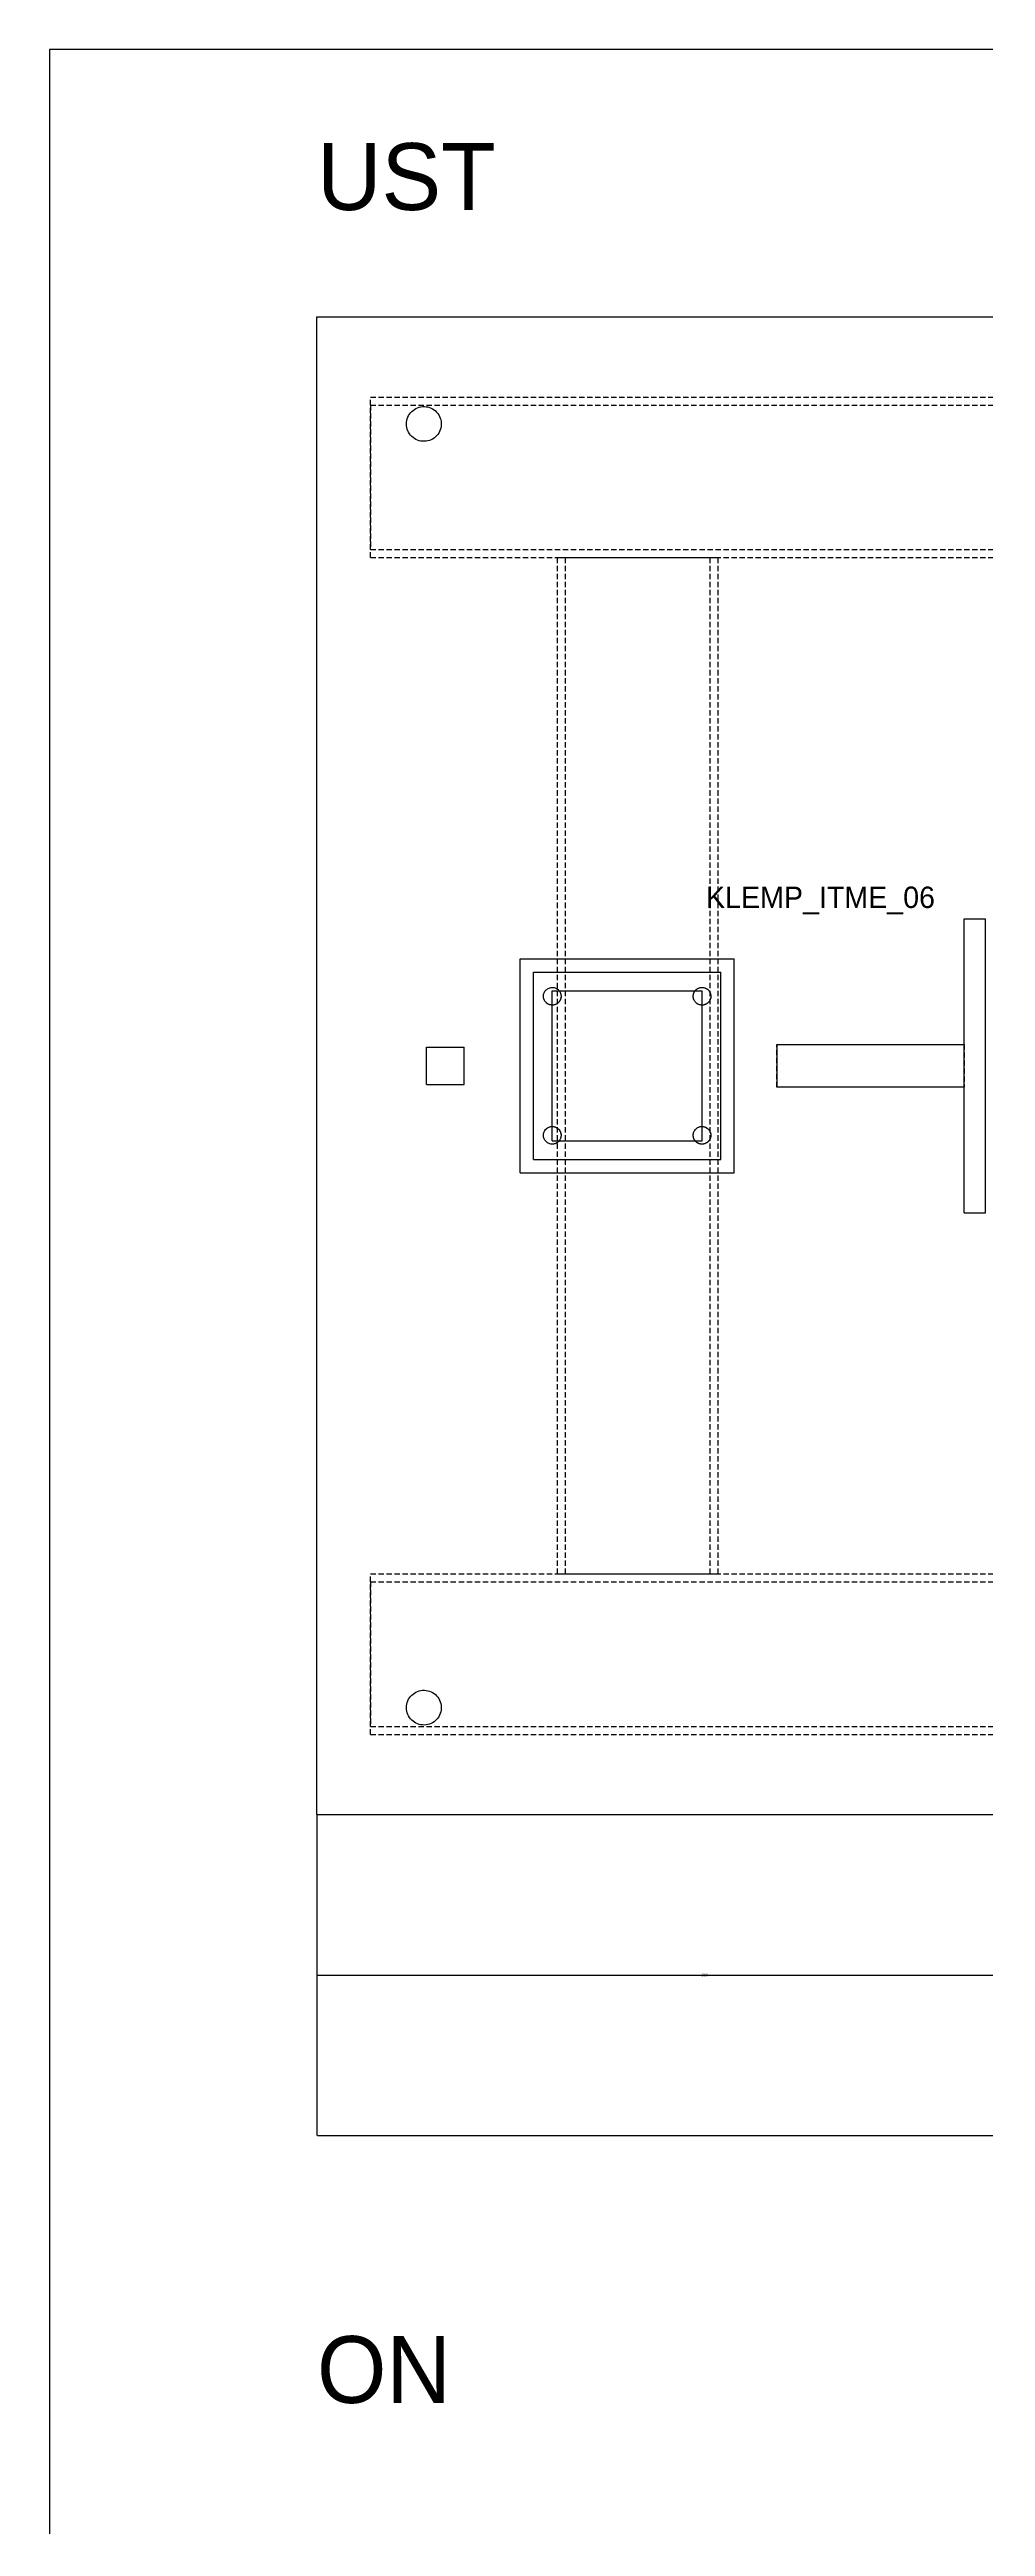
# Model space of a CAD drawing. Header units: metres. Extents: x -200 to 3000, y -1652 to 380.
# Drawn here: x -200 to 150, y -546 to 380 of the extents above; entities that cross this region are included whole.
import ezdxf

# ---------------------------------------------------------------- set-up
doc = ezdxf.new("R2010")
doc.units = ezdxf.units.M
doc.linetypes.add('DASHED2', pattern=[3, 2, -1])
for name, color, linetype in [('GIZLI', 8, 'DASHED2'), ('GORUNEN', 7, 'Continuous'), ('OLCU', 4, 'Continuous'), ('SINIR', 1, 'Continuous'), ('YAZI', 3, 'Continuous')]:
    doc.layers.add(name, color=color, linetype=linetype)
doc.dimstyles.get("Standard").update_dxf_attribs({"dimtxt": 2.5, "dimasz": 2.5, "dimexe": 1.25, "dimexo": 0.625, "dimtad": 1, "dimcen": 2.5, "dimazin": 3, "dimtfac": 1, "dimtmove": 0, "dimatfit": 3})

# ---------------------------------------------------------------- blocks, each defined once
blk = doc.blocks.new('_CLOSEDFILLED')
at = {"color": 0, "linetype": 'BYBLOCK'}
blk.add_solid([(-1, 0.2), (0, 0), (-1, -0.2)], dxfattribs=at)
blk = doc.blocks.new('*D1')
for p, q in [((-100, -280), (-100, -400)), ((2300, -280), (2300, -400)), ((-99.75, -400), (1098, -400)), ((1102, -400), (2299.75, -400))]:
    blk.add_line(p, q)
at = {"layer": 'Defpoints'}
for p in [(-100, -280), (2300, -280), (-100, -400)]:
    blk.add_point(p, dxfattribs=at)
at = {"layer": 'OLCU', "xscale": 0.25, "yscale": 0.25, "rotation": 180}
blk.add_blockref('_CLOSEDFILLED', (-100, -400), dxfattribs=at)
at = {"layer": 'OLCU', "xscale": 0.25, "yscale": 0.25}
blk.add_blockref('_CLOSEDFILLED', (2300, -400), dxfattribs=at)
at = {"layer": 'OLCU', "insert": (1100, -400), "char_height": 1, "attachment_point": 5}
blk.add_mtext('2400', dxfattribs=at)
blk = doc.blocks.new('*D2')
for p, q in [((-100, -280), (-100, -340)), ((190, -280), (190, -340)), ((-99.75, -340), (43.5, -340)), ((46.5, -340), (189.75, -340))]:
    blk.add_line(p, q)
at = {"layer": 'Defpoints'}
for p in [(-100, -280), (190, -280), (-100, -340)]:
    blk.add_point(p, dxfattribs=at)
at = {"layer": 'OLCU', "xscale": 0.25, "yscale": 0.25, "rotation": 180}
blk.add_blockref('_CLOSEDFILLED', (-100, -340), dxfattribs=at)
at = {"layer": 'OLCU', "xscale": 0.25, "yscale": 0.25}
blk.add_blockref('_CLOSEDFILLED', (190, -340), dxfattribs=at)
at = {"layer": 'OLCU', "insert": (45, -340), "char_height": 1, "attachment_point": 5}
blk.add_mtext('290', dxfattribs=at)
blk = doc.blocks.new('*D3')
for p, q in [((-100, -280), (-100, -340)), ((641.8, -280), (641.8, -340)), ((-99.75, -340), (268.4, -340)), ((273.4, -340), (641.55, -340))]:
    blk.add_line(p, q)
at = {"layer": 'Defpoints'}
for p in [(-100, -280), (641.8, -280), (-100, -340)]:
    blk.add_point(p, dxfattribs=at)
at = {"layer": 'OLCU', "xscale": 0.25, "yscale": 0.25, "rotation": 180}
blk.add_blockref('_CLOSEDFILLED', (-100, -340), dxfattribs=at)
at = {"layer": 'OLCU', "xscale": 0.25, "yscale": 0.25}
blk.add_blockref('_CLOSEDFILLED', (641.8, -340), dxfattribs=at)
at = {"layer": 'OLCU', "insert": (270.9, -340), "char_height": 1, "attachment_point": 5}
blk.add_mtext('741,8', dxfattribs=at)
blk = doc.blocks.new('*D4')
for p, q in [((-100, -280), (-100, -340)), ((1093.5, -280), (1093.5, -340)), ((-99.75, -340), (493.75, -340)), ((499.75, -340), (1093.25, -340))]:
    blk.add_line(p, q)
at = {"layer": 'Defpoints'}
for p in [(-100, -280), (1093.5, -280), (-100, -340)]:
    blk.add_point(p, dxfattribs=at)
at = {"layer": 'OLCU', "xscale": 0.25, "yscale": 0.25, "rotation": 180}
blk.add_blockref('_CLOSEDFILLED', (-100, -340), dxfattribs=at)
at = {"layer": 'OLCU', "xscale": 0.25, "yscale": 0.25}
blk.add_blockref('_CLOSEDFILLED', (1093.5, -340), dxfattribs=at)
at = {"layer": 'OLCU', "insert": (496.75, -340), "char_height": 1, "attachment_point": 5}
blk.add_mtext('1193,5', dxfattribs=at)
blk = doc.blocks.new('*D5')
for p, q in [((-100, -280), (-100, -340)), ((1545.3, -280), (1545.3, -340)), ((-99.75, -340), (719.65, -340)), ((725.65, -340), (1545.05, -340))]:
    blk.add_line(p, q)
at = {"layer": 'Defpoints'}
for p in [(-100, -280), (1545.3, -280), (-100, -340)]:
    blk.add_point(p, dxfattribs=at)
at = {"layer": 'OLCU', "xscale": 0.25, "yscale": 0.25, "rotation": 180}
blk.add_blockref('_CLOSEDFILLED', (-100, -340), dxfattribs=at)
at = {"layer": 'OLCU', "xscale": 0.25, "yscale": 0.25}
blk.add_blockref('_CLOSEDFILLED', (1545.3, -340), dxfattribs=at)
at = {"layer": 'OLCU', "insert": (722.65, -340), "char_height": 1, "attachment_point": 5}
blk.add_mtext('1645,3', dxfattribs=at)
blk = doc.blocks.new('*D6')
for p, q in [((-100, -280), (-100, -340)), ((1997, -280), (1997, -340)), ((-99.75, -340), (946.5, -340)), ((950.5, -340), (1996.75, -340))]:
    blk.add_line(p, q)
at = {"layer": 'Defpoints'}
for p in [(-100, -280), (1997, -280), (-100, -340)]:
    blk.add_point(p, dxfattribs=at)
at = {"layer": 'OLCU', "xscale": 0.25, "yscale": 0.25, "rotation": 180}
blk.add_blockref('_CLOSEDFILLED', (-100, -340), dxfattribs=at)
at = {"layer": 'OLCU', "xscale": 0.25, "yscale": 0.25}
blk.add_blockref('_CLOSEDFILLED', (1997, -340), dxfattribs=at)
at = {"layer": 'OLCU', "insert": (948.5, -340), "char_height": 1, "attachment_point": 5}
blk.add_mtext('2097', dxfattribs=at)

msp = doc.modelspace()

# ---------------------------------------------------------------- linework, layer by layer
at = {"layer": 'GIZLI'}
for points in [[(-100, -280), (-100, 280)], [(-100, 280), (2300, 280)], [(-80, 190), (-80, 250)], [(-80, 190), (-80, 250)], [(-80, 250), (2280, 250)], [(-80, 250), (2280, 250)], [(-80, 247), (-80, 193)], [(-80, 247), (-80, 193)], [(-80, 247), (2280, 247)], [(-80, 247), (2280, 247)], [(-66.5, 240), (-66.468, 240.647), (-66.371, 241.288), (-66.211, 241.916), (-65.99, 242.525), (-65.708, 243.109), (-65.371, 243.662), (-64.979, 244.178), (-64.539, 244.653), (-64.053, 245.082), (-63.527, 245.46), (-62.965, 245.784), (-62.375, 246.051), (-61.76, 246.257), (-61.129, 246.401), (-60.486, 246.482), (-59.838, 246.498), (-59.192, 246.45), (-58.554, 246.337), (-57.93, 246.162), (-57.327, 245.925), (-56.75, 245.629), (-56.206, 245.278), (-55.699, 244.874), (-55.235, 244.421), (-54.819, 243.925), (-54.454, 243.389), (-54.144, 242.82), (-53.892, 242.223), (-53.701, 241.604), (-53.573, 240.969), (-53.508, 240.324), (-53.508, 239.676), (-53.573, 239.031), (-53.701, 238.396), (-53.892, 237.777), (-54.144, 237.18), (-54.454, 236.611), (-54.819, 236.075), (-55.235, 235.579), (-55.699, 235.126), (-56.206, 234.722), (-56.75, 234.371), (-57.327, 234.075), (-57.93, 233.838), (-58.554, 233.663), (-59.192, 233.55), (-59.838, 233.502), (-60.486, 233.518), (-61.129, 233.599), (-61.76, 233.743), (-62.375, 233.949), (-62.965, 234.216), (-63.527, 234.54), (-64.053, 234.918), (-64.539, 235.347), (-64.979, 235.822), (-65.371, 236.338), (-65.708, 236.891), (-65.99, 237.475), (-66.211, 238.084), (-66.371, 238.712), (-66.468, 239.353), (-66.5, 240)], [(-80, 193), (2280, 193)], [(-80, 193), (2280, 193)], [(-80, 190), (2280, 190)], [(-80, 190), (2280, 190)], [(-10, -190), (-10, 190)], [(-10, -190), (-10, 190)], [(-10, 190), (50, 190)], [(-10, 190), (50, 190)], [(-7, 190), (47, 190)], [(-7, 190), (47, 190)], [(-7, -190), (-7, 190)], [(-7, -190), (-7, 190)], [(47, -190), (47, 190)], [(47, -190), (47, 190)], [(50, -190), (50, 190)], [(50, -190), (50, 190)], [(142, -55), (142, 55)], [(142, 55), (150, 55)], [(150, -55), (150, 55)], [(-24, -40), (-24, 40)], [(-24, 40), (56, 40)], [(56, -40), (56, 40)], [(-19, -35), (-19, 35)], [(-19, 35), (51, 35)], [(-15.3, 26), (-15.284, 26.329), (-15.235, 26.654), (-15.153, 26.973), (-15.041, 27.282), (-14.898, 27.578), (-14.727, 27.859), (-14.528, 28.121), (-14.304, 28.362), (-14.058, 28.58), (-13.79, 28.772), (-13.505, 28.937), (-13.206, 29.072), (-12.894, 29.177), (-12.573, 29.25), (-12.247, 29.291), (-11.918, 29.299), (-11.59, 29.274), (-11.266, 29.217), (-10.949, 29.128), (-10.643, 29.008), (-10.35, 28.858), (-10.074, 28.679), (-9.816, 28.474), (-9.581, 28.245), (-9.369, 27.993), (-9.184, 27.721), (-9.027, 27.432), (-8.899, 27.129), (-8.802, 26.814), (-8.737, 26.492), (-8.704, 26.164), (-8.704, 25.836), (-8.737, 25.508), (-8.802, 25.186), (-8.899, 24.871), (-9.027, 24.568), (-9.184, 24.279), (-9.369, 24.007), (-9.581, 23.755), (-9.816, 23.526), (-10.074, 23.321), (-10.35, 23.142), (-10.643, 22.992), (-10.949, 22.872), (-11.266, 22.783), (-11.59, 22.726), (-11.918, 22.701), (-12.247, 22.709), (-12.573, 22.75), (-12.894, 22.823), (-13.206, 22.928), (-13.505, 23.063), (-13.79, 23.228), (-14.058, 23.42), (-14.304, 23.638), (-14.528, 23.879), (-14.727, 24.141), (-14.898, 24.422), (-15.041, 24.718), (-15.153, 25.027), (-15.235, 25.346), (-15.284, 25.671), (-15.3, 26)], [(-12, 28), (-9.375, 28)], [(-9.375, 28), (-9.194, 27.737), (-9.04, 27.459), (-8.913, 27.166), (-8.815, 26.863), (-8.747, 26.552), (-8.708, 26.236), (-8.701, 25.917), (-8.724, 25.599), (-8.778, 25.285), (-8.862, 24.978), (-8.976, 24.68), (-9.117, 24.394), (-9.285, 24.124), (-9.479, 23.871), (-9.696, 23.637), (-9.935, 23.426), (-10.193, 23.239), (-10.467, 23.078), (-10.756, 22.943), (-11.057, 22.838), (-11.366, 22.761), (-11.682, 22.715), (-12, 22.7)], [(-12, 22.7), (-12, 28)], [(-9.375, 28), (41.375, 28)], [(40.7, 26), (40.716, 26.329), (40.765, 26.654), (40.847, 26.973), (40.959, 27.282), (41.102, 27.578), (41.273, 27.859), (41.472, 28.121), (41.696, 28.362), (41.942, 28.58), (42.21, 28.772), (42.495, 28.937), (42.794, 29.072), (43.106, 29.177), (43.427, 29.25), (43.753, 29.291), (44.082, 29.299), (44.41, 29.274), (44.734, 29.217), (45.051, 29.128), (45.357, 29.008), (45.65, 28.858), (45.926, 28.679), (46.184, 28.474), (46.419, 28.245), (46.631, 27.993), (46.816, 27.721), (46.973, 27.432), (47.101, 27.129), (47.198, 26.814), (47.263, 26.492), (47.296, 26.164), (47.296, 25.836), (47.263, 25.508), (47.198, 25.186), (47.101, 24.871), (46.973, 24.568), (46.816, 24.279), (46.631, 24.007), (46.419, 23.755), (46.184, 23.526), (45.926, 23.321), (45.65, 23.142), (45.357, 22.992), (45.051, 22.872), (44.734, 22.783), (44.41, 22.726), (44.082, 22.701), (43.753, 22.709), (43.427, 22.75), (43.106, 22.823), (42.794, 22.928), (42.495, 23.063), (42.21, 23.228), (41.942, 23.42), (41.696, 23.638), (41.472, 23.879), (41.273, 24.141), (41.102, 24.422), (40.959, 24.718), (40.847, 25.027), (40.765, 25.346), (40.716, 25.671), (40.7, 26)], [(40.7, 26), (40.714, 26.307), (40.757, 26.61), (40.828, 26.909), (40.926, 27.2), (41.05, 27.48), (41.201, 27.748), (41.375, 28)], [(41.375, 28), (44, 28)], [(44, 22.7), (44, 28)], [(51, -35), (51, 35)], [(-12, -22.7), (-12, 22.7)], [(44, 22.7), (43.677, 22.716), (43.356, 22.763), (43.042, 22.842), (42.737, 22.951), (42.444, 23.09), (42.167, 23.256), (41.907, 23.449), (41.667, 23.667), (41.449, 23.907), (41.256, 24.167), (41.09, 24.444), (40.951, 24.737), (40.842, 25.042), (40.763, 25.356), (40.716, 25.677), (40.7, 26)], [(44, -22.7), (44, 22.7)], [(-59, -7), (-59, 7)], [(-59, 7), (-45, 7)], [(-45, -7), (-45, 7)], [(72, -8), (72, 8)], [(142, 8), (142, -8)], [(142, -8), (142, 8)], [(-59, -7), (-45, -7)], [(-15.3, -26), (-15.284, -25.671), (-15.235, -25.346), (-15.153, -25.027), (-15.041, -24.718), (-14.898, -24.422), (-14.727, -24.141), (-14.528, -23.879), (-14.304, -23.638), (-14.058, -23.42), (-13.79, -23.228), (-13.505, -23.063), (-13.206, -22.928), (-12.894, -22.823), (-12.573, -22.75), (-12.247, -22.709), (-11.918, -22.701), (-11.59, -22.726), (-11.266, -22.783), (-10.949, -22.872), (-10.643, -22.992), (-10.35, -23.142), (-10.074, -23.321), (-9.816, -23.526), (-9.581, -23.755), (-9.369, -24.007), (-9.184, -24.279), (-9.027, -24.568), (-8.899, -24.871), (-8.802, -25.186), (-8.737, -25.508), (-8.704, -25.836), (-8.704, -26.164), (-8.737, -26.492), (-8.802, -26.814), (-8.899, -27.129), (-9.027, -27.432), (-9.184, -27.721), (-9.369, -27.993), (-9.581, -28.245), (-9.816, -28.474), (-10.074, -28.679), (-10.35, -28.858), (-10.643, -29.008), (-10.949, -29.128), (-11.266, -29.217), (-11.59, -29.274), (-11.918, -29.299), (-12.247, -29.291), (-12.573, -29.25), (-12.894, -29.177), (-13.206, -29.072), (-13.505, -28.937), (-13.79, -28.772), (-14.058, -28.58), (-14.304, -28.362), (-14.528, -28.121), (-14.727, -27.859), (-14.898, -27.578), (-15.041, -27.282), (-15.153, -26.973), (-15.235, -26.654), (-15.284, -26.329), (-15.3, -26)], [(-12, -22.7), (-11.682, -22.715), (-11.366, -22.761), (-11.057, -22.838), (-10.756, -22.943), (-10.467, -23.078), (-10.193, -23.239), (-9.935, -23.426), (-9.696, -23.637), (-9.479, -23.871), (-9.285, -24.124), (-9.117, -24.394), (-8.976, -24.68), (-8.862, -24.978), (-8.778, -25.285), (-8.724, -25.599), (-8.701, -25.917), (-8.708, -26.236), (-8.747, -26.552), (-8.815, -26.863), (-8.913, -27.166), (-9.04, -27.459), (-9.194, -27.737), (-9.375, -28)], [(-12, -28), (-12, -22.7)], [(40.7, -26), (40.716, -25.677), (40.763, -25.356), (40.842, -25.042), (40.951, -24.737), (41.09, -24.444), (41.256, -24.167), (41.449, -23.907), (41.667, -23.667), (41.907, -23.449), (42.167, -23.256), (42.444, -23.09), (42.737, -22.951), (43.042, -22.842), (43.356, -22.763), (43.677, -22.716), (44, -22.7)], [(40.7, -26), (40.716, -25.671), (40.765, -25.346), (40.847, -25.027), (40.959, -24.718), (41.102, -24.422), (41.273, -24.141), (41.472, -23.879), (41.696, -23.638), (41.942, -23.42), (42.21, -23.228), (42.495, -23.063), (42.794, -22.928), (43.106, -22.823), (43.427, -22.75), (43.753, -22.709), (44.082, -22.701), (44.41, -22.726), (44.734, -22.783), (45.051, -22.872), (45.357, -22.992), (45.65, -23.142), (45.926, -23.321), (46.184, -23.526), (46.419, -23.755), (46.631, -24.007), (46.816, -24.279), (46.973, -24.568), (47.101, -24.871), (47.198, -25.186), (47.263, -25.508), (47.296, -25.836), (47.296, -26.164), (47.263, -26.492), (47.198, -26.814), (47.101, -27.129), (46.973, -27.432), (46.816, -27.721), (46.631, -27.993), (46.419, -28.245), (46.184, -28.474), (45.926, -28.679), (45.65, -28.858), (45.357, -29.008), (45.051, -29.128), (44.734, -29.217), (44.41, -29.274), (44.082, -29.299), (43.753, -29.291), (43.427, -29.25), (43.106, -29.177), (42.794, -29.072), (42.495, -28.937), (42.21, -28.772), (41.942, -28.58), (41.696, -28.362), (41.472, -28.121), (41.273, -27.859), (41.102, -27.578), (40.959, -27.282), (40.847, -26.973), (40.765, -26.654), (40.716, -26.329), (40.7, -26)], [(41.375, -28), (41.201, -27.748), (41.05, -27.48), (40.926, -27.2), (40.828, -26.909), (40.757, -26.61), (40.714, -26.307), (40.7, -26)], [(44, -28), (44, -22.7)], [(-19, -35), (51, -35)], [(-12, -28), (-9.375, -28)], [(-9.375, -28), (41.375, -28)], [(41.375, -28), (44, -28)], [(-24, -40), (56, -40)], [(142, -55), (150, -55)], [(-80, -250), (-80, -190)], [(-80, -250), (-80, -190)], [(-80, -190), (2280, -190)], [(-80, -190), (2280, -190)], [(-80, -193), (-80, -247)], [(-80, -193), (-80, -247)], [(-80, -193), (2280, -193)], [(-80, -193), (2280, -193)], [(-10, -190), (50, -190)], [(-10, -190), (50, -190)], [(-7, -190), (47, -190)], [(-7, -190), (47, -190)], [(-66.5, -240), (-66.468, -239.353), (-66.371, -238.712), (-66.211, -238.084), (-65.99, -237.475), (-65.708, -236.891), (-65.371, -236.338), (-64.979, -235.822), (-64.539, -235.347), (-64.053, -234.918), (-63.527, -234.54), (-62.965, -234.216), (-62.375, -233.949), (-61.76, -233.743), (-61.129, -233.599), (-60.486, -233.518), (-59.838, -233.502), (-59.192, -233.55), (-58.554, -233.663), (-57.93, -233.838), (-57.327, -234.075), (-56.75, -234.371), (-56.206, -234.722), (-55.699, -235.126), (-55.235, -235.579), (-54.819, -236.075), (-54.454, -236.611), (-54.144, -237.18), (-53.892, -237.777), (-53.701, -238.396), (-53.573, -239.031), (-53.508, -239.676), (-53.508, -240.324), (-53.573, -240.969), (-53.701, -241.604), (-53.892, -242.223), (-54.144, -242.82), (-54.454, -243.389), (-54.819, -243.925), (-55.235, -244.421), (-55.699, -244.874), (-56.206, -245.278), (-56.75, -245.629), (-57.327, -245.925), (-57.93, -246.162), (-58.554, -246.337), (-59.192, -246.45), (-59.838, -246.498), (-60.486, -246.482), (-61.129, -246.401), (-61.76, -246.257), (-62.375, -246.051), (-62.965, -245.784), (-63.527, -245.46), (-64.053, -245.082), (-64.539, -244.653), (-64.979, -244.178), (-65.371, -243.662), (-65.708, -243.109), (-65.99, -242.525), (-66.211, -241.916), (-66.371, -241.288), (-66.468, -240.647), (-66.5, -240)], [(-80, -247), (2280, -247)], [(-80, -247), (2280, -247)], [(-80, -250), (2280, -250)], [(-80, -250), (2280, -250)], [(-100, -280), (2300, -280)]]:
    msp.add_lwpolyline(points, dxfattribs=at)
at = {"layer": 'GORUNEN'}
for points in [[(-100, -280), (-100, 280)], [(-100, 280), (2300, 280)], [(-66.5, 240), (-66.468, 240.647), (-66.371, 241.288), (-66.211, 241.916), (-65.99, 242.525), (-65.708, 243.109), (-65.371, 243.662), (-64.979, 244.178), (-64.539, 244.653), (-64.053, 245.082), (-63.527, 245.46), (-62.965, 245.784), (-62.375, 246.051), (-61.76, 246.257), (-61.129, 246.401), (-60.486, 246.482), (-59.838, 246.498), (-59.192, 246.45), (-58.554, 246.337), (-57.93, 246.162), (-57.327, 245.925), (-56.75, 245.629), (-56.206, 245.278), (-55.699, 244.874), (-55.235, 244.421), (-54.819, 243.925), (-54.454, 243.389), (-54.144, 242.82), (-53.892, 242.223), (-53.701, 241.604), (-53.573, 240.969), (-53.508, 240.324), (-53.508, 239.676), (-53.573, 239.031), (-53.701, 238.396), (-53.892, 237.777), (-54.144, 237.18), (-54.454, 236.611), (-54.819, 236.075), (-55.235, 235.579), (-55.699, 235.126), (-56.206, 234.722), (-56.75, 234.371), (-57.327, 234.075), (-57.93, 233.838), (-58.554, 233.663), (-59.192, 233.55), (-59.838, 233.502), (-60.486, 233.518), (-61.129, 233.599), (-61.76, 233.743), (-62.375, 233.949), (-62.965, 234.216), (-63.527, 234.54), (-64.053, 234.918), (-64.539, 235.347), (-64.979, 235.822), (-65.371, 236.338), (-65.708, 236.891), (-65.99, 237.475), (-66.211, 238.084), (-66.371, 238.712), (-66.468, 239.353), (-66.5, 240)], [(142, -55), (142, 55)], [(142, 55), (150, 55)], [(150, -55), (150, 55)], [(-24, -40), (-24, 40)], [(-24, 40), (56, 40)], [(56, -40), (56, 40)], [(-19, -35), (-19, 35)], [(-19, 35), (51, 35)], [(-15.3, 26), (-15.284, 26.328), (-15.235, 26.653), (-15.154, 26.972), (-15.041, 27.28), (-14.899, 27.577), (-14.728, 27.857), (-14.53, 28.119), (-14.306, 28.36), (-14.06, 28.578), (-13.794, 28.77), (-13.509, 28.935), (-13.21, 29.07), (-12.898, 29.175), (-12.578, 29.249), (-12.252, 29.29), (-11.924, 29.299), (-11.596, 29.275), (-11.272, 29.219), (-10.956, 29.13), (-10.65, 29.011), (-10.357, 28.862), (-10.08, 28.684), (-9.823, 28.48), (-9.587, 28.251), (-9.375, 28)], [(-12, 28), (44, 28)], [(-12, -28), (-12, 28)], [(41.375, 28), (41.586, 28.25), (41.82, 28.478), (42.076, 28.681), (42.35, 28.858), (42.641, 29.007), (42.945, 29.127), (43.26, 29.216), (43.581, 29.273), (43.907, 29.299), (44.234, 29.292), (44.558, 29.252), (44.877, 29.181), (45.187, 29.079), (45.486, 28.947), (45.77, 28.785), (46.037, 28.596), (46.284, 28.382), (46.508, 28.145), (46.708, 27.886), (46.881, 27.609), (47.026, 27.316), (47.141, 27.011), (47.226, 26.695), (47.279, 26.373), (47.3, 26.047), (47.288, 25.72), (47.244, 25.396), (47.169, 25.078), (47.062, 24.769), (46.925, 24.473), (46.76, 24.191), (46.567, 23.927), (46.35, 23.683), (46.109, 23.462), (45.848, 23.266), (45.568, 23.097), (45.274, 22.956), (44.966, 22.845), (44.65, 22.765), (44.326, 22.716), (44, 22.7)], [(44, -28), (44, 28)], [(51, -35), (51, 35)], [(-12, 22.7), (-12.323, 22.716), (-12.644, 22.763), (-12.958, 22.842), (-13.263, 22.951), (-13.556, 23.09), (-13.833, 23.256), (-14.093, 23.449), (-14.333, 23.667), (-14.551, 23.907), (-14.744, 24.167), (-14.91, 24.444), (-15.049, 24.737), (-15.158, 25.042), (-15.237, 25.356), (-15.284, 25.677), (-15.3, 26)], [(-59, -7), (-59, 7)], [(-59, 7), (-45, 7)], [(-45, -7), (-45, 7)], [(72, 8), (142, 8)], [(72, 8), (72, -8)], [(-59, -7), (-45, -7)], [(142, -8), (72, -8)], [(-15.3, -26), (-15.284, -25.677), (-15.237, -25.356), (-15.158, -25.042), (-15.049, -24.737), (-14.91, -24.444), (-14.744, -24.167), (-14.551, -23.907), (-14.333, -23.667), (-14.093, -23.449), (-13.833, -23.256), (-13.556, -23.09), (-13.263, -22.951), (-12.958, -22.842), (-12.644, -22.763), (-12.323, -22.716), (-12, -22.7)], [(-9.375, -28), (-9.587, -28.251), (-9.823, -28.48), (-10.08, -28.684), (-10.357, -28.862), (-10.65, -29.011), (-10.956, -29.13), (-11.272, -29.219), (-11.596, -29.275), (-11.924, -29.299), (-12.252, -29.29), (-12.578, -29.249), (-12.898, -29.175), (-13.21, -29.07), (-13.509, -28.935), (-13.794, -28.77), (-14.06, -28.578), (-14.306, -28.36), (-14.53, -28.119), (-14.728, -27.857), (-14.899, -27.577), (-15.041, -27.28), (-15.154, -26.972), (-15.235, -26.653), (-15.284, -26.328), (-15.3, -26)], [(44, -22.7), (44.326, -22.716), (44.65, -22.765), (44.966, -22.845), (45.274, -22.956), (45.568, -23.097), (45.848, -23.266), (46.109, -23.462), (46.35, -23.683), (46.567, -23.927), (46.76, -24.191), (46.925, -24.473), (47.062, -24.769), (47.169, -25.078), (47.244, -25.396), (47.288, -25.72), (47.3, -26.047), (47.279, -26.373), (47.226, -26.695), (47.141, -27.011), (47.026, -27.316), (46.881, -27.609), (46.708, -27.886), (46.508, -28.145), (46.284, -28.382), (46.037, -28.596), (45.77, -28.785), (45.486, -28.947), (45.187, -29.079), (44.877, -29.181), (44.558, -29.252), (44.234, -29.292), (43.907, -29.299), (43.581, -29.273), (43.26, -29.216), (42.945, -29.127), (42.641, -29.007), (42.35, -28.858), (42.076, -28.681), (41.82, -28.478), (41.586, -28.25), (41.375, -28)], [(-19, -35), (51, -35)], [(-12, -28), (44, -28)], [(-24, -40), (56, -40)], [(142, -55), (150, -55)], [(-66.5, -240), (-66.468, -239.353), (-66.371, -238.712), (-66.211, -238.084), (-65.99, -237.475), (-65.708, -236.891), (-65.371, -236.338), (-64.979, -235.822), (-64.539, -235.347), (-64.053, -234.918), (-63.527, -234.54), (-62.965, -234.216), (-62.375, -233.949), (-61.76, -233.743), (-61.129, -233.599), (-60.486, -233.518), (-59.838, -233.502), (-59.192, -233.55), (-58.554, -233.663), (-57.93, -233.838), (-57.327, -234.075), (-56.75, -234.371), (-56.206, -234.722), (-55.699, -235.126), (-55.235, -235.579), (-54.819, -236.075), (-54.454, -236.611), (-54.144, -237.18), (-53.892, -237.777), (-53.701, -238.396), (-53.573, -239.031), (-53.508, -239.676), (-53.508, -240.324), (-53.573, -240.969), (-53.701, -241.604), (-53.892, -242.223), (-54.144, -242.82), (-54.454, -243.389), (-54.819, -243.925), (-55.235, -244.421), (-55.699, -244.874), (-56.206, -245.278), (-56.75, -245.629), (-57.327, -245.925), (-57.93, -246.162), (-58.554, -246.337), (-59.192, -246.45), (-59.838, -246.498), (-60.486, -246.482), (-61.129, -246.401), (-61.76, -246.257), (-62.375, -246.051), (-62.965, -245.784), (-63.527, -245.46), (-64.053, -245.082), (-64.539, -244.653), (-64.979, -244.178), (-65.371, -243.662), (-65.708, -243.109), (-65.99, -242.525), (-66.211, -241.916), (-66.371, -241.288), (-66.468, -240.647), (-66.5, -240)], [(-100, -280), (2300, -280)]]:
    msp.add_lwpolyline(points, dxfattribs=at)
at = {"layer": 'SINIR'}
msp.add_lwpolyline([(-200, -1652), (3000, -1652), (3000, 380), (-200, 380)], close=True, dxfattribs=at)

# ---------------------------------------------------------------- texts
at = {"layer": 'YAZI'}
for s, height, p in [('UST', 25, (-100, 320)), ('KLEMP_ITME_06', 8, (45.5, 59)), ('ON', 25, (-100, -500))]:
    msp.add_text(s, height=height, dxfattribs=at).set_placement(p)

# ---------------------------------------------------------------- dimensions: what is measured, and where the dimension line sits
at = {"layer": 'OLCU'}
for base, p2, picture, middle in [((-100, -400), (2300, -280), '*D1', (1100, -400)), ((-100, -340), (190, -280), '*D2', (45, -340)), ((-100, -340), (641.8, -280), '*D3', (270.9, -340)), ((-100, -340), (1093.5, -280), '*D4', (496.75, -340)), ((-100, -340), (1545.3, -280), '*D5', (722.65, -340)), ((-100, -340), (1997, -280), '*D6', (948.5, -340))]:
    dim = msp.add_linear_dim(base=base, p1=(-100, -280), p2=p2, dimstyle='Standard', dxfattribs=at)
    dim.commit()
    dim.dimension.update_dxf_attribs({"geometry": picture, "text_midpoint": middle})

doc.saveas('drawing.dxf')
